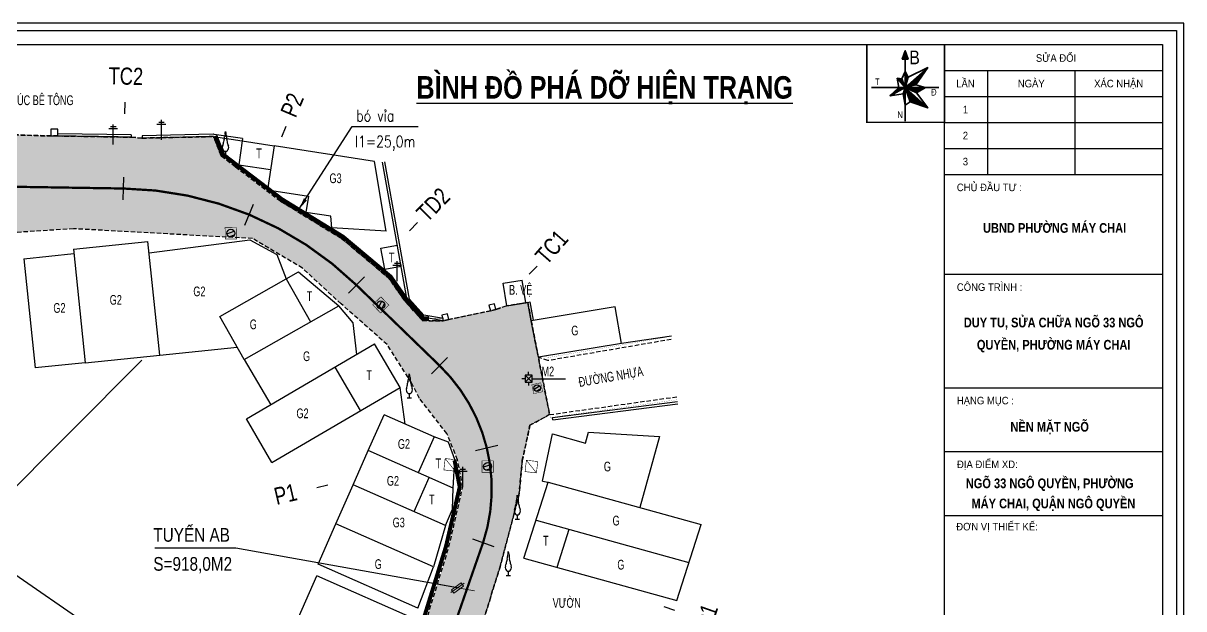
# Model space of a CAD drawing. Header units: millimetres. Extents: x 599607 to 1199256, y 2309327 to 4618784.
# Drawn here: x 1198809.9 to 1198911.5, y 4618589.2 to 4618640.5 of the extents above; entities that cross this region are included whole.
import ezdxf
from ezdxf.enums import TextEntityAlignment as Align

# ---------------------------------------------------------------- set-up
doc = ezdxf.new("R2010")
doc.units = ezdxf.units.MM
for name, pattern in [('DASHDOT', [1, 0.5, -0.25, 0, -0.25]), ('DASHED', [19.05, 12.7, -6.35]), ('HIDDEN', [0.375, 0.25, -0.125])]:
    doc.linetypes.add(name, pattern=pattern)
for name, color, linetype in [('BT7-THAY', 7, 'Continuous'), ('CAY', 3, 'Continuous'), ('cd', 7, 'Continuous'), ('chu', 6, 'Continuous'), ('coc', 1, 'Continuous'), ('Coc tren tuyen', 3, 'Continuous'), ('ENTTNTHIETKE1', 2, 'Continuous'), ('GA', 7, 'Continuous'), ('KHUNGTEN', 5, 'Continuous'), ('NOI', 2, 'Continuous'), ('T.bao', 6, 'Continuous'), ('thep', 2, 'Continuous'), ('TXT', 5, 'Continuous')]:
    doc.layers.add(name, color=color, linetype=linetype)
doc.layers.add('KCS_Plotter', color=11, linetype='Continuous', plot=False)
for name, color, linetype, lineweight in [('Khung', 1, 'Continuous', 35), ('Khungbo', 32, 'Continuous', 25), ('LC Dim', 8, 'Continuous', 18), ('LC Hatch', 252, 'Continuous', 9), ('LC Net dam 1', 30, 'Continuous', 30), ('LC Net truc', 79, 'DASHDOT', 13), ('LC Text1', 3, 'Continuous', 20), ('LC Text2', 7, 'Continuous', 25)]:
    doc.layers.add(name, color=color, linetype=linetype, lineweight=lineweight)
doc.styles.add('HOATBIF', font='hoatbif.shx', dxfattribs={"width": 0.7})
doc.styles.add('LC 1', font='')
doc.styles.add('LC 3', font='vnsimli.shx', dxfattribs={"width": 0.75})
doc.styles.add('LC3', font='', dxfattribs={"width": 0.8})
doc.styles.get("Standard").update_dxf_attribs({"font": 'RomanS'})
doc.styles.add('style1', font='')
doc.styles.add('T2', font='', dxfattribs={"width": 0.8})
doc.styles.add('Ten duong', font='', dxfattribs={"width": 0.85})
doc.styles.add('VnAvantH-B', font='')
doc.styles.get('LC 1').set_extended_font_data('.VnAvantH', bold=True)
doc.styles.get('LC3').set_extended_font_data('.VnArialH', bold=True)
doc.styles.get('style1').set_extended_font_data('.VnAvantH')
doc.styles.get('T2').set_extended_font_data('.VnArialH')
doc.styles.get('Ten duong').set_extended_font_data('.VnBlackH')
doc.styles.get('VnAvantH-B').set_extended_font_data('.VnAvantH', bold=True)
doc.dimstyles.new('1-100(1-25)', dxfattribs={"dimscale": 25, "dimtxt": 2.5, "dimasz": 0.35, "dimexe": 0.5, "dimexo": 0, "dimgap": 0.8, "dimtad": 1, "dimdec": 0, "dimzin": 0, "dimdsep": 46, "dimtxsty": 'HOATBIF', "dimblk1": 'DOT', "dimblk2": 'DOT', "dimsah": 1, "dimcen": -1, "dimdle": 1, "dimclrd": 256, "dimclre": 256, "dimclrt": 4, "dimadec": 3, "dimazin": 2, "dimtfac": 0.333333, "dimtdec": 0, "dimtix": 1, "dimtmove": 2, "dimatfit": 3, "dimldrblk": 'DOT', "dimfxl": 1, "dimtvp": 0.833333, "dimtolj": 1, "dimtzin": 0, "dimarcsym": 0})
doc.dimstyles.new('ISO-25', dxfattribs={"dimtxt": 2.5, "dimasz": 2.5, "dimexe": 1.25, "dimexo": 0.625, "dimtad": 1, "dimtxsty": 'Standard', "dimcen": 2.5, "dimadec": 0, "dimazin": 2, "dimtfac": 0, "dimtdec": 0, "dimtofl": 0, "dimtmove": 0, "dimatfit": 0, "dimfxl": 1, "dimtzin": 0, "dimarcsym": 0})
pattern_1 = [(45, (1198807.0809552, 4618579.6919348), (-0.00212132533, 0.00212132533), [])]

# ---------------------------------------------------------------- blocks, each defined once
blk = doc.blocks.new('coc')
at = {"layer": 'coc', "color": 1}
for points in [[(-0.3, 0), (-0.6, 0)], [(0.3, 0.3), (-0.3, -0.3)], [(-0.3, 0.3), (0.3, -0.3)], [(0, 0.3), (0, 0.6)], [(0.3, 0), (3.22, 0)], [(0, -0.3), (0, -0.6)]]:
    blk.add_lwpolyline(points, dxfattribs=at)
blk.add_lwpolyline([(-0.3, -0.3), (0.3, -0.3), (0.3, 0.3), (-0.3, 0.3)], close=True, dxfattribs=at)
blk = doc.blocks.new('cdien')
at = {"layer": 'cd', "extrusion": (-0.000518657, 0.000768986, 1)}
for p, q in [((-0.8, 2.78, 0), (0.76, 2.78, 0)), ((-0.46, 3.14, 0), (0.49, 3.14, 0)), ((0, 0), (0, 3.5, 0))]:
    blk.add_line(p, q, dxfattribs=at)
blk = doc.blocks.new('cay')
at = {"layer": 'CAY', "color": 3, "extrusion": (-0.000518657, 0.000768986, 1)}
for p, q in [((-0.2, 0, 0), (0.2, 0, 0)), ((-0.02, 0.76, 0), (-0.02, 0, 0)), ((-0.38, -0.01, 0), (0.36, -0.01, 0))]:
    blk.add_line(p, q, dxfattribs=at)
blk.add_lwpolyline([(-0.06, 3.91), (-0.02, 4.2), (0.02, 3.91, 0.060426), (0.05, 3.76, -0.106971), (0.13, 3.29, 0.106991), (0.2, 2.82)], format="xyb", dxfattribs=at)
for centre, radius, start, end in [((2.45, 1.79), 2.88, 159.0493, 175.3553), ((-1.29, 3.22), 1.12, 339.0493, 3.4768), ((0.96, 3.36), 1.12, 159.0538, 183.4768), ((-0.67, 3.98), 0.619, 339.0538, 352.8855), ((-2.49, 1.79), 2.88, 4.6759, 20.9819), ((-0.04, 1.39), 0.539, 154.1495, 205.8817), ((-1.53, 2.12), 1.12, 334.1495, 355.3553), ((0.91, 1.85), 1.59, 205.8817, 218.192), ((-0.1, 1.06), 0.312, 218.192, 284.9931), ((0.06, 1.06), 0.312, 255.038, 321.8392), ((-0.94, 1.85), 1.59, 321.8392, 334.1495), ((1.5, 2.12), 1.12, 184.6759, 205.8817), ((0, 1.39), 0.539, 334.1495, 25.8817)]:
    blk.add_arc(centre, radius, start, end, dxfattribs=at)
blk = doc.blocks.new('TIEUDE1')
at = {"layer": 'LC Text2', "color": 7, "style": 'LC 1'}
blk.add_attdef('TIªU§Ò', text='', height=5, dxfattribs=at).set_placement((0, 0), align=Align.BOTTOM_CENTER)
blk.add_attdef('TL', text='', height=3, dxfattribs=at).set_placement((0, -2), align=Align.TOP_CENTER)
blk = doc.blocks.new('coctrentuyen')
at = {"layer": 'Coc tren tuyen'}
for p, q in [((-8.57, 97.67), (-8.55, 98.67)), ((5.16, 95.66, -2.68), (5.54, 96.59, -2.68)), ((16.33, 87.43), (17.03, 88.15)), ((26.78, 83.64), (27.48, 84.35)), ((-39.07, 79.3), (-39.19, 80.3)), ((-27.57, 78.01), (-27.62, 79.01)), ((8.22, 64.99), (9.19, 65.22)), ((38.56, 54.58), (39.5, 54.25)), ((33.91, 41.2), (34.85, 40.87)), ((28.77, 26.6), (29.68, 26.19)), ((-10.84, 25.62), (-9.91, 25.24)), ((-0.48, 0.14), (0.48, -0.14)), ((16.06, -4.75, -2.74), (17.02, -5.03, -2.74))]:
    blk.add_line(p, q, dxfattribs=at)
for points in [[(-28.18, 90.44), (-28.28, 92.44)], [(-8.73, 90.13), (-8.68, 92.13)], [(-40.23, 88.93), (-40.46, 90.91)], [(10.99, 81.97), (12.38, 83.4)], [(18.26, 74.93), (19.65, 76.36)], [(22.11, 68.22), (24.06, 68.67)], [(21.82, 60.49), (23.71, 59.83)], [(17.17, 47.11), (19.06, 46.45)], [(12.55, 33.81), (14.38, 32.99)], [(4.64, 19.22), (6.49, 18.46)]]:
    blk.add_lwpolyline(points, dxfattribs=at)
at = {"layer": 'Coc tren tuyen', "elevation": -2.68}
blk.add_lwpolyline([(1.91, 87.92), (2.68, 89.77)], dxfattribs=at)
at = {"layer": 'LC Net truc', "color": 1, "ltscale": 4, "extrusion": (0, 0, -1)}
blk.add_lwpolyline([(40.34, 89.92, 0.2, 0.2, 0), (28.23, 91.44, 0.2, 0.2, 0), (8.71, 91.13, 0.2, 0.2, 0.190594), (-11.68, 82.68, 0.2, 0.2, 0), (-18.95, 75.64, 0.2, 0.2, 0.287747), (-22.76, 60.16, 0.2, 0.2, 0), (-13.46, 33.4, 0.2, 0.2, 0), (-5.57, 18.84, 0.2, 0.2, 0), (0, 0, 0, 0, 0)], format="xyseb", dxfattribs=at)
at = {"layer": 'Coc tren tuyen', "char_height": 1.5, "attachment_point": 1}
for s, insert, width, rotation in [('\\Fviet buddy.shx;\\W0.8000000000;\\T1.0000000000;\\o\\lTC2', (-9.99, 101.74), 5.3333, 358.7881), ('\\Fviet buddy.shx;\\W0.8000000000;\\T1.0000000000;\\o\\lP2', (4.98, 97.82, -2.68), 3.9619, 67.2156), ('\\Fviet buddy.shx;\\W0.8000000000;\\T1.0000000000;\\o\\lTD2', (16.8, 89.16), 5.3333, 45.6432), ('\\Fviet buddy.shx;\\W0.8000000000;\\T1.0000000000;\\o\\lTC1', (27.2, 85.36), 4.6476, 48.9036), ('\\Fviet buddy.shx;\\W0.8000000000;\\T1.0000000000;\\o\\l6', (-39.12, 77.6), 2.2857, 6.8516), ('\\Fviet buddy.shx;\\W0.8000000000;\\T1.0000000000;\\o\\l5', (-28.03, 76.93), 2.3619, 2.8244), ('\\Fviet buddy.shx;\\W0.8000000000;\\T1.0000000000;\\o\\lP1', (4.35, 64.91), 3.2762, 13.0894), ('\\Fviet buddy.shx;\\W0.8000000000;\\T1.0000000000;\\o\\lTD1', (40.93, 52.08), 4.6476, 70.5621), ('\\Fviet buddy.shx;\\W0.8000000000;\\T1.0000000000;\\o\\l4', (35.84, 39.91), 2.4381, 70.5446), ('\\Fviet buddy.shx;\\W0.8000000000;\\T1.0000000000;\\o\\l2', (-14.04, 26.37), 2.3619, 67.5359), ('\\Fviet buddy.shx;\\W0.8000000000;\\T1.0000000000;\\o\\l3', (30.56, 25.01), 2.3619, 66.0391), ('\\Fviet buddy.shx;\\W0.8000000000;\\T1.0000000000;\\o\\l1', (18.17, -5.57, -2.74), 1.6762, 73.5383)]:
    blk.add_mtext(s, dxfattribs=dict(at, insert=insert, width=width, rotation=rotation))
blk = doc.blocks.new('DOT')
at = {"layer": 'LC Dim', "color": 4}
blk.add_line((-1, -1), (1, 1), dxfattribs=at)
at = {"layer": 'LC Dim'}
blk.add_line((-3, 0), (3, 0), dxfattribs=at)
at = {"layer": 'LC Dim', "color": 4}
blk.add_lwpolyline([(0.5, 1), (-1, -0.5), (-0.5, -1), (1, 0.5)], close=True, dxfattribs=at)
blk = doc.blocks.new('khung vpn')
at = {"layer": 'Defpoints'}
for p, q in [((52556.46, -4195.446), (52498.758, -4195.446)), ((52556.46, -4235.276), (52556.46, -4195.446))]:
    blk.add_line(p, q, dxfattribs=at)
at = {"layer": 'KHUNGTEN'}
blk.add_lwpolyline([(52556.243, -4234.885), (52502.048, -4234.885), (52502.048, -4195.662), (52556.243, -4195.662)], close=True, dxfattribs=at)
at = {"layer": 'T.bao'}
for p, q in [((52549.443, -4196.835), (52555.832, -4196.835)), ((52550.703, -4196.835), (52550.703, -4199.885)), ((52553.267, -4196.835), (52553.267, -4199.885)), ((52549.443, -4197.598), (52555.832, -4197.598)), ((52549.443, -4198.36), (52555.832, -4198.36)), ((52549.443, -4199.123), (52555.832, -4199.123))]:
    blk.add_line(p, q, dxfattribs=at)
at = {"layer": 'thep'}
for p, q in [((52549.443, -4199.885), (52555.832, -4199.885)), ((52549.443, -4202.81), (52555.832, -4202.81)), ((52549.443, -4206.138), (52555.832, -4206.138)), ((52549.443, -4208.009), (52555.832, -4208.009)), ((52549.443, -4209.881), (52555.832, -4209.881))]:
    blk.add_line(p, q, dxfattribs=at)
for points in [[(52555.832, -4234.474), (52502.459, -4234.474), (52502.459, -4196.073), (52555.832, -4196.073)], [(52555.832, -4196.073), (52555.832, -4234.474), (52549.443, -4234.474), (52549.443, -4196.073)]]:
    blk.add_lwpolyline(points, close=True, dxfattribs=at)
at = {"layer": 'TXT', "linetype": 'Continuous'}
blk.add_line((52555.832, -4196.073), (52555.832, -4234.474), dxfattribs=at)
at = {"layer": 'BT7-THAY', "linetype": 'ByBlock', "style": 'VnAvantH-B', "width": 0.85}
for s, p in [('ubnd ph\xadêng m¸y chai', (52552.67, -4201.592)), ('nÒn mÆt ngâ', (52552.525, -4207.424)), ('ngâ 33 ng« quyÒn, PH¦êNG', (52552.525, -4209.082)), ('m¸y chai, quËn ng« quyÒn', (52552.634, -4209.673))]:
    blk.add_text(s, height=0.28512, dxfattribs=at).set_placement(p, align=Align.CENTER)
at = {"layer": 'BT7-THAY', "insert": (52552.643, -4204.081), "char_height": 0.28512, "width": 6.5241, "attachment_point": 2, "line_spacing_factor": 1.372151, "style": 'VnAvantH-B'}
blk.add_mtext('{\\W0.85;duy tu, söa ch÷a NGâ 33 ng« quyÒn, PH¦êNG m¸y chai}', dxfattribs=at)
at = {"layer": 'TXT', "linetype": 'Continuous', "style": 'T2', "width": 0.9}
for s, height, p in [('söa ®æi', 0.2218, (52552.713, -4196.577)), ('lÇn', 0.2218, (52550.054, -4197.326)), ('ngµy', 0.2218, (52551.985, -4197.326)), ('x¸c nhËn', 0.2218, (52554.55, -4197.326)), ('1', 0.222, (52550.054, -4198.089)), ('2', 0.222, (52550.054, -4198.851)), ('3', 0.222, (52550.054, -4199.614))]:
    blk.add_text(s, height=height, dxfattribs=at).set_placement(p, align=Align.CENTER)
for s, height, p in [('chñ ®Çu t\xad :', 0.22181, (52549.802, -4200.371)), ('c«ng tr×nh :', 0.22181, (52549.802, -4203.296)), ('h¹ng môc :', 0.2218, (52549.802, -4206.623)), ('®Þa ®iÓm xd:', 0.22181, (52549.806, -4208.494)), ('®¬n vÞ thiÕt kÕ:', 0.22181, (52549.785, -4210.32))]:
    blk.add_text(s, height=height, dxfattribs=at).set_placement(p)

msp = doc.modelspace()

# ---------------------------------------------------------------- hatches: boundary and pattern name
at = {"layer": 'GA'}
h = msp.add_hatch(dxfattribs=at)
h.set_pattern_fill('ANSI31', color=5, scale=2.5, angle=334.90115, style=0)
h.set_pattern_definition([(19.901147, (1196824.4367, 4616724.28663), (-0.10637449, 0.29383791), [])])
h.paths.add_polyline_path([(1198828.449, 4618622.091, 1), (1198827.749, 4618622.082, 1)])
h = msp.add_hatch(dxfattribs=at)
h.set_pattern_fill('ANSI31', color=5, scale=2.5, angle=377.96656, style=0)
h.set_pattern_definition([(62.966558, (1198673.2639, 4615861.16647), (-0.278356685, 0.142034524), [])])
h.paths.add_polyline_path([(1198841.461, 4618616.059, 1), (1198840.956, 4618615.575, 1)])
h = msp.add_hatch(dxfattribs=at)
h.set_pattern_fill('ANSI31', color=5, scale=2, angle=346.24659, style=0)
h.set_pattern_definition([(31.24659, (1197581.96758, 4616804.62748), (-0.129680595, 0.213735685), [])])
h.paths.add_polyline_path([(1198855.174, 4618608.592, 1), (1198854.626, 4618608.475, 1)])
h = msp.add_hatch(dxfattribs=at)
h.set_pattern_fill('ANSI31', color=5, scale=2.5, angle=334.17455, style=0)
h.set_pattern_definition([(19.174545, (1196822.99498, 4616729.44383), (-0.102639704, 0.295163245), [])])
h.paths.add_polyline_path([(1198850.912, 4618601.682, 1), (1198850.212, 4618601.682, 1)])
at = {"layer": 'Khung'}
h = msp.add_hatch(dxfattribs=at)
h.set_pattern_fill('ANSI31', color=150, scale=0.024, style=0)
h.set_pattern_definition(pattern_1)
h.paths.add_polyline_path([(1198887.094, 4618638.044), (1198886.838, 4618637.315), (1198887.094, 4618637.315), (1198887.349, 4618637.315)])
h = msp.add_hatch(dxfattribs=at)
h.set_pattern_fill('ANSI31', color=150, scale=0.024, style=0)
h.set_pattern_definition(pattern_1)
h.paths.add_polyline_path([(1198889.076, 4618636.576), (1198887.094, 4618634.847), (1198887.094, 4618634.847), (1198888.019, 4618635.055)])
h = msp.add_hatch(dxfattribs=at)
h.set_pattern_fill('ANSI31', color=150, scale=0.024, style=0)
h.set_pattern_definition(pattern_1)
h.paths.add_polyline_path([(1198887.367, 4618635.748), (1198887.094, 4618636.251), (1198887.094, 4618636.249), (1198887.094, 4618634.847)])
h = msp.add_hatch(dxfattribs=at)
h.set_pattern_fill('ANSI31', color=150, scale=0.024, style=0)
h.set_pattern_definition(pattern_1)
h.paths.add_polyline_path([(1198887.094, 4618634.847), (1198886.545, 4618634.847), (1198885.771, 4618634.118)])
h = msp.add_hatch(dxfattribs=at)
h.set_pattern_fill('ANSI31', color=150, scale=0.024, style=0)
h.set_pattern_definition(pattern_1)
h.paths.add_polyline_path([(1198886.804, 4618635.583), (1198886.396, 4618635.646), (1198887.094, 4618634.847)])
h = msp.add_hatch(dxfattribs=at)
h.set_pattern_fill('ANSI31', color=150, scale=0.024, style=0)
h.set_pattern_definition(pattern_1)
h.paths.add_polyline_path([(1198887.094, 4618634.847), (1198886.905, 4618634.293), (1198887.093, 4618633.28), (1198887.094, 4618633.28)])
h = msp.add_hatch(dxfattribs=at)
h.set_pattern_fill('ANSI31', color=150, scale=0.024, style=0)
h.set_pattern_definition(pattern_1)
h.paths.add_polyline_path([(1198888.861, 4618634.846), (1198888.857, 4618634.847), (1198887.094, 4618634.847), (1198888.092, 4618634.373)])
h = msp.add_hatch(dxfattribs=at)
h.set_pattern_fill('ANSI31', color=150, scale=0.024, style=0)
h.set_pattern_definition(pattern_1)
h.paths.add_polyline_path([(1198889.076, 4618633.05), (1198887.094, 4618634.847), (1198887.538, 4618633.577)])
at = {"layer": 'LC Hatch'}
h = msp.add_hatch(dxfattribs=at)
h.set_pattern_fill('AR-CONC', color=256, scale=0.01, angle=-3.42055, style=0)
h.set_pattern_definition([(46.5794, (1198779.2751, 4618568.0575), (1.80909, -0.267806), [0.1905, -2.0955]), (351.5794, (1198779.2751, 4618568.0575), (-0.237813, 1.928193), [0.1524, -1.676406]), (97.0309, (1198779.4259, 4618568.0352), (1.571278, 1.660386), [0.1619, -1.780902]), (42.7636, (1198779.3054, 4618568.5646), (2.680877, -0.58141), [0.28575, -3.14325]), (93.215, (1198779.5288, 4618568.5161), (2.51744, 2.32821), [0.24285, -2.671356]), (347.7636, (1198779.3054, 4618568.5646), (2.51744, 2.32821), [0.2286, -2.5146]), (17.5794, (1198779.5514, 4618568.4227), (1.452427, -1.11129), [0.1905, -2.0955]), (322.5794, (1198779.5514, 4618568.4227), (0.726814, 1.801724), [0.1524, -1.6764]), (68.0309, (1198779.6724, 4618568.33), (2.17924, 0.690434), [0.1619, -1.7809]), (34.07945, (1198779.2751, 4618568.0575), (0.0812803, 0.8422012), [0, -1.65608, 0, -1.7018, 0, -1.68275]), (4.0794, (1198779.2751, 4618568.0575), (0.7267784, 0.960153), [0, -0.97028, 0, -1.61798, 0, -0.64135]), (324.07945, (1198778.7097, 4618568.0913), (1.3500724, -0.138085), [0, -0.635, 0, -1.9812, 0, -2.6289]), (314.0794, (1198778.4562, 4618568.1065), (1.493823, 0.165431), [0, -0.8255, 0, -1.31572, 0, -1.8669])])
h.paths.add_polyline_path([(1198846.671, 4618614.427), (1198844.853, 4618614.446), (1198843.313, 4618616.17), (1198841.931, 4618618.154), (1198837.78, 4618621.631), (1198832.455, 4618624.893), (1198828.492, 4618627.906), (1198827.262, 4618628.846), (1198826.573, 4618630.545), (1198820.349, 4618630.409), (1198819.373, 4618630.489), (1198812.956, 4618630.594), (1198812.356, 4618630.594), (1198808.602, 4618630.714), (1198808.002, 4618630.714), (1198791.65, 4618630.955), (1198791.64, 4618631.014), (1198791.033, 4618631.014), (1198784.926, 4618629.645), (1198789.197, 4618619.935), (1198793.982, 4618620.433), (1198804.85, 4618621.865), (1198814.334, 4618622.482), (1198829.988, 4618621.623), (1198834.359, 4618619.034), (1198837.741, 4618615.91), (1198841.771, 4618612.346), (1198843.91, 4618608.995), (1198844.607, 4618607.647), (1198847.004, 4618604.56), (1198847.923, 4618602.274), (1198848.387, 4618599.894), (1198847.178, 4618594.651), (1198843.976, 4618584.267), (1198838.876, 4618571.107), (1198833.244, 4618557.75), (1198828.911, 4618547.593), (1198826.901, 4618542.384), (1198825.544, 4618538.756), (1198824.751, 4618536.65), (1198823.824, 4618535.771, -0.2416208), (1198823.386, 4618535.643), (1198832.317, 4618533.928, -0.0765335), (1198832.174, 4618533.979), (1198831.77, 4618534.197, -0.1722585), (1198831.546, 4618534.445), (1198830.867, 4618536.082), (1198831.735, 4618541.087), (1198833.502, 4618546.03), (1198836.716, 4618556.327), (1198842.746, 4618569.359), (1198848.35, 4618582.369), (1198851.656, 4618592.91), (1198853.306, 4618599.16), (1198853.598, 4618602.222), (1198854.269, 4618605.307), (1198855.986, 4618606.222), (1198855.001, 4618611.24), (1198854.373, 4618614.439), (1198854.084, 4618616.042), (1198852.244, 4618615.75), (1198851.287, 4618615.424), (1198850.801, 4618615.305), (1198847.157, 4618614.545)])

# ---------------------------------------------------------------- linework, layer by layer
at = {"layer": 'Defpoints', "color": 3, "linetype": 'DASHED', "ltscale": 0.03, "elevation": -2.744}
for points in [[(1198808.602, 4618630.714), (1198812.356, 4618630.594), (1198812.956, 4618630.594), (1198819.373, 4618630.489), (1198820.349, 4618630.409), (1198826.573, 4618630.545), (1198827.262, 4618628.846), (1198828.492, 4618627.906), (1198832.455, 4618624.893), (1198837.78, 4618621.631), (1198841.931, 4618618.154), (1198843.313, 4618616.17), (1198844.853, 4618614.446), (1198846.671, 4618614.427), (1198847.157, 4618614.545), (1198850.801, 4618615.305), (1198851.287, 4618615.424), (1198852.244, 4618615.75), (1198854.084, 4618616.042), (1198854.373, 4618614.439), (1198855.001, 4618611.24), (1198855.986, 4618606.222), (1198854.269, 4618605.307), (1198853.598, 4618602.222), (1198853.306, 4618599.16), (1198851.656, 4618592.91), (1198848.35, 4618582.369)], [(1198843.976, 4618584.267), (1198847.178, 4618594.651), (1198848.387, 4618599.894), (1198847.923, 4618602.274), (1198847.004, 4618604.56), (1198844.607, 4618607.647), (1198843.91, 4618608.995), (1198841.771, 4618612.346), (1198837.741, 4618615.91), (1198834.359, 4618619.034), (1198829.988, 4618621.623), (1198814.334, 4618622.482), (1198804.85, 4618621.865)]]:
    msp.add_lwpolyline(points, dxfattribs=at)
at = {"layer": 'GA', "color": 5, "elevation": -2.744}
for points, const_width in [([(1198827.606, 4618621.579), (1198828.606, 4618621.59), (1198828.595, 4618622.59), (1198827.595, 4618622.579)], 0.05), ([(1198841.195, 4618615.11), (1198841.918, 4618615.801), (1198841.227, 4618616.524), (1198840.504, 4618615.833)], 0.05), ([(1198854.594, 4618608.058), (1198855.376, 4618608.224), (1198855.21, 4618609.007), (1198854.428, 4618608.841)], 0.04), ([(1198850.063, 4618601.181), (1198851.063, 4618601.18), (1198851.065, 4618602.18), (1198850.065, 4618602.181)], 0.05)]:
    msp.add_lwpolyline(points, close=True, dxfattribs=dict(at, const_width=const_width))
at = {"layer": 'GA', "color": 5}
for centre, radius in [((1198828.099, 4618622.087, -0.294), 0.35), ((1198841.208, 4618615.817, -0.359), 0.35), ((1198854.9, 4618608.534, -0.378), 0.28), ((1198850.562, 4618601.682, -0.56), 0.35)]:
    msp.add_circle(centre, radius, dxfattribs=at)
at = {"layer": 'KCS_Plotter'}
msp.add_line((1198739.382, 4618640.459), (1198911.472, 4618521.665), dxfattribs=at)
at = {"layer": 'Khung', "color": 0, "elevation": -2.744}
for points in [[(1198887.094, 4618638.044), (1198886.838, 4618637.315), (1198887.349, 4618637.315)], [(1198886.838, 4618637.315), (1198887.094, 4618638.044), (1198887.349, 4618637.315), (1198887.094, 4618637.315)]]:
    msp.add_lwpolyline(points, close=True, dxfattribs=at)
for points in [[(1198887.094, 4618637.315), (1198887.094, 4618631.892)], [(1198884.139, 4618634.847), (1198890.048, 4618634.847)], [(1198885.771, 4618634.118), (1198887.094, 4618634.847)], [(1198886.396, 4618635.646), (1198887.094, 4618634.847)], [(1198886.804, 4618635.583), (1198887.094, 4618634.847)], [(1198886.905, 4618634.293), (1198887.094, 4618634.847), (1198887.367, 4618635.748)], [(1198888.019, 4618635.055), (1198887.094, 4618634.847)], [(1198887.538, 4618633.577), (1198887.094, 4618634.847)], [(1198889.076, 4618633.05), (1198887.094, 4618634.847)], [(1198888.092, 4618634.373), (1198887.094, 4618634.847)]]:
    msp.add_lwpolyline(points, dxfattribs=at)
at = {"layer": 'Khung', "color": 0, "extrusion": (0, 0, -1), "elevation": 2.744}
for points in [[(-1198887.094, 4618633.277), (-1198886.905, 4618634.293), (-1198885.771, 4618634.118), (-1198886.545, 4618634.847), (-1198886.396, 4618635.646), (-1198886.804, 4618635.583), (-1198887.094, 4618636.249)], [(-1198887.094, 4618636.252), (-1198887.367, 4618635.748), (-1198889.076, 4618636.576), (-1198887.094, 4618634.847)], [(-1198889.076, 4618636.576), (-1198888.019, 4618635.055), (-1198888.857, 4618634.847), (-1198888.862, 4618634.847), (-1198888.092, 4618634.373), (-1198889.076, 4618633.05), (-1198887.538, 4618633.577), (-1198887.094, 4618633.28)]]:
    msp.add_lwpolyline(points, dxfattribs=at)
at = {"layer": 'Khungbo', "color": 0, "lineweight": 50, "const_width": 0.137, "elevation": -2.744}
msp.add_lwpolyline([(1198883.746, 4618631.785), (1198890.546, 4618631.785), (1198890.546, 4618638.585), (1198883.746, 4618638.585)], close=True, dxfattribs=at)
at = {"layer": 'LC Net dam 1', "linetype": 'HIDDEN', "ltscale": 3.5, "extrusion": (0, 0, -1), "const_width": 0.35, "elevation": 2.744}
msp.add_lwpolyline([(-1198826.758, 4618630.62), (-1198827.427, 4618628.972), (-1198828.613, 4618628.065), (-1198832.568, 4618625.059), (-1198837.897, 4618621.794), (-1198842.08, 4618618.29), (-1198843.471, 4618616.294), (-1198844.943, 4618614.645), (-1198845.432, 4618614.64)], dxfattribs=at)
msp.add_lwpolyline([(-1198823.389, 4618535.903, -0.1384319), (-1198823.664, 4618535.978), (-1198824.529, 4618536.797), (-1198825.301, 4618538.848), (-1198826.658, 4618542.477), (-1198828.67, 4618547.691), (-1198833.005, 4618557.852), (-1198838.635, 4618571.205), (-1198843.73, 4618584.353), (-1198846.927, 4618594.719), (-1198848.121, 4618599.899), (-1198847.668, 4618602.224)], format="xyb", dxfattribs=at)
at = {"layer": 'NOI'}
for p, q in [((1198845.875, 4618604.274, -0.4), (1198844.493, 4618601.142, -0.313)), ((1198847.145, 4618603.818, -0.542), (1198845.875, 4618604.274, -0.4)), ((1198847.698, 4618602.284, -2.744), (1198847.145, 4618603.818, -0.542)), ((1198847.547, 4618599.794, -0.446), (1198847.698, 4618602.284, -2.744))]:
    msp.add_line(p, q, dxfattribs=at)
at = {"layer": 'NOI', "color": 3, "linetype": 'DASHED', "ltscale": 0.03, "elevation": -2.744}
for points in [[(1198826.573, 4618630.545), (1198820.349, 4618630.409), (1198819.373, 4618630.489), (1198812.956, 4618630.594), (1198812.356, 4618630.594), (1198808.602, 4618630.714), (1198808.002, 4618630.714), (1198791.65, 4618630.955), (1198791.64, 4618631.014)], [(1198846.671, 4618614.427), (1198844.853, 4618614.446), (1198843.313, 4618616.17), (1198841.931, 4618618.154), (1198837.78, 4618621.631), (1198832.455, 4618624.893), (1198828.492, 4618627.906), (1198827.262, 4618628.846), (1198826.573, 4618630.545)], [(1198825.544, 4618538.756), (1198826.901, 4618542.384), (1198828.911, 4618547.593), (1198833.244, 4618557.75), (1198838.876, 4618571.107), (1198843.976, 4618584.267), (1198847.178, 4618594.651), (1198848.387, 4618599.894), (1198847.923, 4618602.274), (1198847.004, 4618604.56), (1198844.607, 4618607.647), (1198843.91, 4618608.995), (1198841.771, 4618612.346), (1198837.741, 4618615.91), (1198834.359, 4618619.034), (1198829.988, 4618621.623), (1198814.334, 4618622.482), (1198804.85, 4618621.865), (1198793.982, 4618620.433), (1198789.197, 4618619.935)], [(1198855.001, 4618611.24), (1198854.373, 4618614.439), (1198854.084, 4618616.042), (1198852.244, 4618615.75), (1198851.287, 4618615.424), (1198850.801, 4618615.305), (1198847.157, 4618614.545), (1198846.671, 4618614.427)], [(1198866.63, 4618612.801), (1198855.842, 4618610.947), (1198855.001, 4618611.24)], [(1198855.986, 4618606.222), (1198855.001, 4618611.24)], [(1198830.867, 4618536.082), (1198831.735, 4618541.087), (1198833.502, 4618546.03), (1198836.716, 4618556.327), (1198842.746, 4618569.359), (1198848.35, 4618582.369), (1198851.656, 4618592.91), (1198853.306, 4618599.16), (1198853.598, 4618602.222), (1198854.269, 4618605.307), (1198855.986, 4618606.222), (1198867.156, 4618607.79)]]:
    msp.add_lwpolyline(points, dxfattribs=at)
at = {"layer": 'NOI', "elevation": -2.744}
for points in [[(1198812.356, 4618630.594), (1198812.956, 4618630.594), (1198812.956, 4618631.194), (1198812.356, 4618631.194)], [(1198850.801, 4618615.305), (1198851.287, 4618615.424), (1198851.168, 4618615.91), (1198850.682, 4618615.791)], [(1198846.671, 4618614.427), (1198847.157, 4618614.545), (1198847.038, 4618615.031), (1198846.553, 4618614.912)]]:
    msp.add_lwpolyline(points, close=True, dxfattribs=at)
for points in [[(1198819.376, 4618630.689), (1198812.959, 4618630.794)], [(1198819.373, 4618630.489), (1198812.956, 4618630.594)], [(1198819.376, 4618630.689), (1198819.373, 4618630.489)], [(1198820.345, 4618630.609), (1198820.349, 4618630.409)], [(1198826.573, 4618630.545), (1198820.349, 4618630.409)], [(1198826.573, 4618630.545), (1198829.1, 4618630.163)], [(1198829.1, 4618630.163), (1198828.782, 4618628.075)], [(1198829.13, 4618630.361), (1198829.1, 4618630.163)], [(1198829.1, 4618630.163), (1198831.878, 4618629.74)], [(1198831.878, 4618629.74), (1198831.291, 4618625.886)], [(1198840.652, 4618628.374), (1198831.878, 4618629.74)], [(1198828.782, 4618628.075), (1198831.56, 4618627.652)], [(1198841.688, 4618622.264), (1198840.652, 4618628.374)], [(1198846.671, 4618614.427), (1198844.885, 4618614.734), (1198843.535, 4618616.23), (1198841.377, 4618628.294)], [(1198846.705, 4618614.624), (1198844.987, 4618614.92), (1198843.722, 4618616.322), (1198841.574, 4618628.33)], [(1198831.291, 4618625.886), (1198834.877, 4618625.34)], [(1198834.877, 4618625.34), (1198834.66, 4618623.913)], [(1198841.688, 4618622.264), (1198836.934, 4618622.575), (1198836.854, 4618623.579), (1198834.66, 4618623.913)], [(1198814.33, 4618620.703), (1198820.845, 4618621.376)], [(1198814.33, 4618620.703), (1198815.358, 4618610.756)], [(1198821.873, 4618611.429), (1198820.845, 4618621.376)], [(1198820.948, 4618620.382), (1198829.758, 4618621.503)], [(1198829.758, 4618621.503), (1198832.124, 4618620.223), (1198832.933, 4618618.093)], [(1198841.233, 4618620.793), (1198842.673, 4618621.051)], [(1198841.562, 4618618.957), (1198841.233, 4618620.793)], [(1198809.983, 4618619.859), (1198814.37, 4618620.312)], [(1198809.983, 4618619.859), (1198810.97, 4618610.303)], [(1198827.143, 4618614.805), (1198834.018, 4618618.709)], [(1198834.018, 4618618.709), (1198837.544, 4618615.753)], [(1198841.562, 4618618.957), (1198843.001, 4618619.214)], [(1198832.933, 4618618.093), (1198835.062, 4618614.344)], [(1198851.931, 4618617.726), (1198853.584, 4618617.988)], [(1198852.244, 4618615.75), (1198851.931, 4618617.726)], [(1198853.897, 4618616.013), (1198853.584, 4618617.988)], [(1198829.272, 4618611.056), (1198837.544, 4618615.753)], [(1198839.121, 4618611.496), (1198838.806, 4618614.238), (1198837.544, 4618615.753)], [(1198852.244, 4618615.75), (1198854.084, 4618616.042)], [(1198854.084, 4618616.042), (1198854.281, 4618616.078)], [(1198854.373, 4618614.439), (1198854.084, 4618616.042)], [(1198854.57, 4618614.475), (1198854.281, 4618616.078)], [(1198861.731, 4618615.656), (1198854.373, 4618614.439)], [(1198862.263, 4618612.441), (1198861.731, 4618615.656)], [(1198829.272, 4618611.056), (1198827.143, 4618614.805)], [(1198855.001, 4618611.24), (1198854.373, 4618614.439)], [(1198862.263, 4618612.441), (1198855.001, 4618611.24)], [(1198866.646, 4618613.092), (1198862.263, 4618612.441)], [(1198815.358, 4618610.756), (1198821.873, 4618611.429)], [(1198821.873, 4618611.429), (1198828.662, 4618612.131)], [(1198829.453, 4618605.842), (1198840.675, 4618612.405)], [(1198842.897, 4618608.606), (1198840.675, 4618612.405)], [(1198815.358, 4618610.756), (1198810.97, 4618610.303)], [(1198829.272, 4618611.056), (1198831.591, 4618607.092)], [(1198839.444, 4618606.587), (1198837.222, 4618610.386)], [(1198831.675, 4618602.043), (1198842.897, 4618608.606)], [(1198843.363, 4618605.383), (1198842.897, 4618608.606)], [(1198856.234, 4618605.958), (1198867.173, 4618607.373)], [(1198856.26, 4618605.76), (1198867.199, 4618607.175)], [(1198831.675, 4618602.043), (1198829.453, 4618605.842)], [(1198840.118, 4618603.072), (1198841.5, 4618606.205)], [(1198845.875, 4618604.274), (1198841.5, 4618606.205)], [(1198856.26, 4618605.76), (1198856.234, 4618605.958)], [(1198855.363, 4618600.39), (1198856.234, 4618604.529)], [(1198856.234, 4618604.529), (1198859.125, 4618603.73)], [(1198859.125, 4618603.73), (1198859.398, 4618604.692), (1198865.607, 4618604.301), (1198863.889, 4618598.09)], [(1198838.804, 4618600.093), (1198840.118, 4618603.072)], [(1198847.547, 4618599.794), (1198840.118, 4618603.072)], [(1198844.133, 4618597.741), (1198845.448, 4618600.72)], [(1198853.74, 4618593.677), (1198855.857, 4618600.311)], [(1198855.363, 4618600.39), (1198855.857, 4618600.311)], [(1198855.857, 4618600.311), (1198869.236, 4618596.611)], [(1198837.297, 4618596.678), (1198838.804, 4618600.093)], [(1198846.878, 4618596.53), (1198838.804, 4618600.093)], [(1198846.878, 4618596.53), (1198847.478, 4618597.95), (1198847.547, 4618599.794)], [(1198835.738, 4618593.144), (1198837.297, 4618596.678)], [(1198845.823, 4618592.916), (1198837.297, 4618596.678)], [(1198846.878, 4618596.53), (1198845.823, 4618592.916)], [(1198854.798, 4618596.994), (1198868.178, 4618593.294)], [(1198856.634, 4618592.877), (1198857.692, 4618596.194)], [(1198867.119, 4618589.977), (1198869.236, 4618596.611)], [(1198844.451, 4618589.299), (1198835.738, 4618593.144)], [(1198853.74, 4618593.677), (1198867.119, 4618589.977)], [(1198829.096, 4618577.292), (1198835.633, 4618592.108)], [(1198844.346, 4618588.263), (1198835.633, 4618592.108)], [(1198844.451, 4618589.299), (1198845.823, 4618592.916)]]:
    msp.add_lwpolyline(points, dxfattribs=at)
msp.add_lwpolyline([(1198829.13, 4618630.361), (1198826.628, 4618630.739, 0.0429962), (1198826.543, 4618630.745), (1198820.345, 4618630.609)], format="xyb", dxfattribs=at)
at = {"layer": 'NOI', "const_width": 0.01, "elevation": -2.744}
for points in [[(1198846.673, 4618614.627), (1198844.943, 4618614.645), (1198843.471, 4618616.294), (1198842.08, 4618618.29), (1198837.897, 4618621.794), (1198832.568, 4618625.059), (1198828.613, 4618628.065), (1198827.427, 4618628.972), (1198826.758, 4618630.62)], [(1198866.586, 4618613.057), (1198855.864, 4618611.215), (1198855.537, 4618611.329)], [(1198856.068, 4618605.971), (1198867.192, 4618607.533)], [(1198856.068, 4618605.971), (1198856.029, 4618606.245)]]:
    msp.add_lwpolyline(points, dxfattribs=at)
at = {"layer": 'NOI', "color": 5, "const_width": 0.05, "elevation": -2.744}
for points in [[(1198846.735, 4618601.386), (1198847.729, 4618601.274), (1198847.841, 4618602.268), (1198846.847, 4618602.38)], [(1198853.841, 4618601.238), (1198854.835, 4618601.126), (1198854.947, 4618602.12), (1198853.953, 4618602.231)]]:
    msp.add_lwpolyline(points, close=True, dxfattribs=at)
for points in [[(1198846.847, 4618602.38), (1198847.729, 4618601.274)], [(1198853.953, 4618602.231), (1198854.835, 4618601.126)]]:
    msp.add_lwpolyline(points, dxfattribs=at)

# ---------------------------------------------------------------- block references
at = {"layer": 'CAY', "xscale": 0.5, "yscale": 0.5, "zscale": 0.5}
for p in [(1198827.638, 4618628.88, 0.446), (1198843.717, 4618607.696, -2.744), (1198853.17, 4618597.088, -0.368), (1198852.382, 4618592.162, -0.578)]:
    msp.add_blockref('cay', p, dxfattribs=at)
at = {"layer": 'cd', "xscale": 0.5, "yscale": 0.5, "zscale": 0.5}
for p in [(1198822.032, 4618630.245, 0.3), (1198817.808, 4618629.859, 0.092), (1198842.655, 4618617.908, -0.099), (1198848.387, 4618599.894, -2.744)]:
    msp.add_blockref('cdien', p, dxfattribs=at)
at = {"layer": 'coc', "color": 2}
msp.add_blockref('coc', (1198854.151, 4618609.364, -0.353), dxfattribs=at)
at = {"layer": 'ENTTNTHIETKE1', "color": 6, "xscale": 2.982449788355334, "yscale": 2.982449788355334, "zscale": 2.982449788355334}
msp.add_blockref('khung vpn', (1042164.468, 4631153.164), dxfattribs=at)
at = {"layer": 'LC Net dam 1'}
msp.add_blockref('coctrentuyen', (1198827.406, 4618534.871, -2.744), dxfattribs=at)
at = {"layer": 'LC Text2'}
ref = msp.add_blockref('TIEUDE1', (1198860.802, 4618633.27, -2.744), dxfattribs=dict(at, xscale=0.3999724020385234, yscale=0.3999724020385234, zscale=0.3999724020385234, rotation=359.999216292062))
ref.add_attrib('TIªU§Ò', '%%UB×NH §å ph¸ dì hiÖn tr¹ng', dxfattribs={"color": 7, "height": 1.96963, "rotation": 359.99922, "style": 'LC3', "width": 0.8}).set_placement((1198860.802, 4618633.27, -2.744), align=Align.BOTTOM_CENTER)

# ---------------------------------------------------------------- texts
at = {"layer": 'chu', "color": 6, "style": 'style1', "width": 0.7}
for s, p in [('b·i ®óc bª t«ng', (1198807.314, 4618633.296, -2.744)), ('t', (1198830.32, 4618628.651, -2.744)), ('g3', (1198836.73, 4618626.473, -2.744)), ('t', (1198841.925, 4618619.535, -2.744)), ('b. vÖ', (1198852.44, 4618616.707, -2.744)), ('g2', (1198817.501, 4618615.84, -2.744)), ('g2', (1198824.815, 4618616.575, -2.744)), ('t', (1198834.732, 4618616.171, -2.744)), ('g2', (1198812.569, 4618615.127, -2.744)), ('g', (1198829.753, 4618613.693, -2.744)), ('g', (1198857.882, 4618613.155, -2.744)), ('g', (1198834.413, 4618610.905, -2.744)), ('t', (1198839.957, 4618609.243, -2.744)), ('g2', (1198833.838, 4618605.911, -2.744)), ('g2', (1198842.712, 4618603.232, -2.744)), ('t', (1198846.012, 4618601.536, -2.744)), ('g', (1198860.731, 4618601.257, -2.744)), ('g2', (1198841.749, 4618600.003, -2.744)), ('t', (1198845.44, 4618598.367, -2.744)), ('g3', (1198842.256, 4618596.363, -2.744)), ('g', (1198861.493, 4618596.528, -2.744)), ('t', (1198855.417, 4618594.773, -2.744)), ('g', (1198840.685, 4618592.724, -2.744)), ('g', (1198861.914, 4618592.674, -2.744)), ('v\xadên', (1198856.253, 4618589.326, -2.744))]:
    msp.add_text(s, height=0.85, dxfattribs=at).set_placement(p)
msp.add_text('®\xadêng nhùa', height=0.85, rotation=9.90493, dxfattribs=at).set_placement((1198858.605, 4618608.636, -0.141))
at = {"layer": 'coc', "color": 1, "style": 'style1', "width": 0.7}
msp.add_text('M2', height=0.85, dxfattribs=at).set_placement((1198855.278, 4618609.576, -0.352))
at = {"layer": 'Khung', "color": 0, "style": 'Ten duong', "width": 0.85}
for s, height, p in [('B', 1.2, (1198887.465, 4618636.867, -2.744)), ('t', 0.584, (1198884.457, 4618635.043, -2.744)), ('®', 0.584, (1198889.366, 4618634.131, -2.744)), ('n', 0.584, (1198886.416, 4618632.158, -2.744))]:
    msp.add_text(s, height=height, dxfattribs=at).set_placement(p)
at = {"layer": 'LC Text1', "color": 3, "style": 'LC 3', "width": 0.8}
for s, p in [('bã vØa', (1198839.072, 4618631.875, -2.744)), ('l1=25,0m', (1198838.956, 4618629.609, -2.744))]:
    msp.add_text(s, height=0.9999, rotation=359.99922, dxfattribs=at).set_placement(p)
at = {"layer": 'LC Text2', "style": 'T2', "width": 0.8}
for s, p in [('TUYÕN AB', (1198821.313, 4618595.105, -2.744)), ('s=918,0m2', (1198821.313, 4618592.566, -2.744))]:
    msp.add_text(s, height=1.2, rotation=359.99922, dxfattribs=at).set_placement(p)

# ---------------------------------------------------------------- leaders
at = {"layer": 'LC Dim'}
for points, override in [([(1198834.083, 4618624.215, -2.744), (1198838.697, 4618631.433, -2.744), (1198844.484, 4618631.433, -2.744)], {"dimasz": 1, "dimgap": 0.625, "dimtad": 0, "dimazin": 0, "dimtfac": 1, "dimtdec": 2, "dimtofl": 1, "dimatfit": 3, "dimtzin": 8}), ([(1198847.926, 4618591.063, -2.744), (1198828.535, 4618594.528, -2.744), (1198821.436, 4618594.528, -2.744)], {"dimasz": 0.5, "dimgap": 0.625, "dimtad": 0, "dimazin": 0, "dimtfac": 1, "dimtdec": 2, "dimtofl": 1, "dimatfit": 3, "dimldrblk": 'Dot', "dimtzin": 8})]:
    msp.add_leader(points, dimstyle='ISO-25', override=override, dxfattribs=at)
at = {"layer": 'LC Hatch'}
msp.add_leader([(1198784.994, 4618575.578, -2.744), (1198787.206, 4618577.795, -2.744), (1198794.757, 4618577.795, -2.744)], dimstyle='1-100(1-25)', override={"dimasz": 2, "dimgap": 0.8, "dimtad": 0, "dimfxl": 2, "dimarcsym": 1}, dxfattribs=at)

doc.saveas('drawing.dxf')
